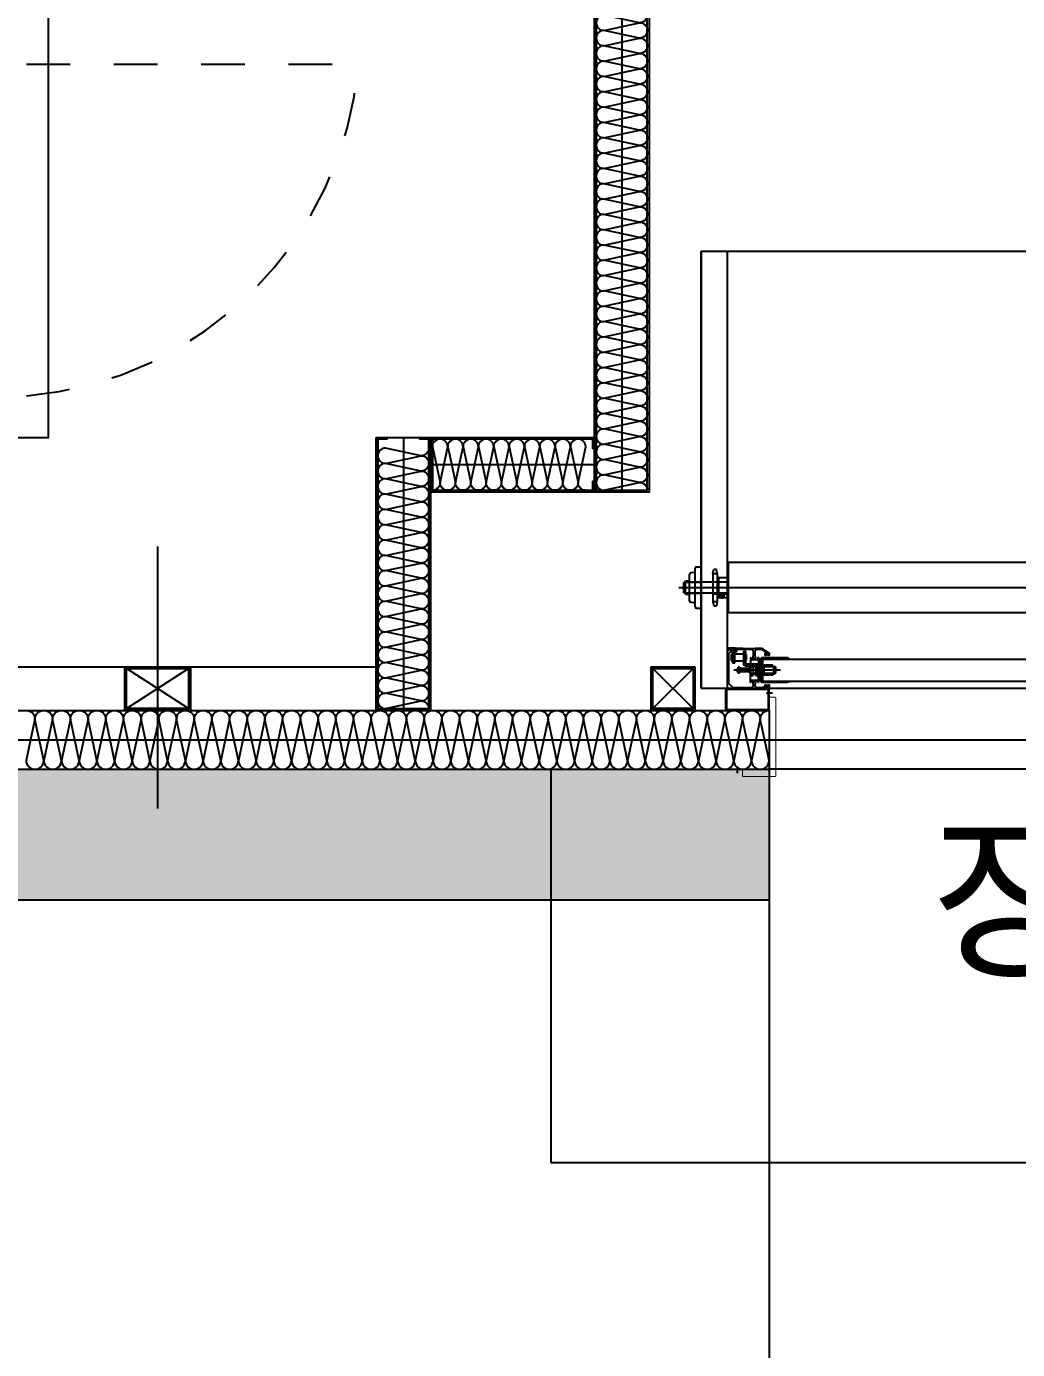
# Model space of a CAD drawing. Header units: millimetres. Extents: x 9 to 147, y 4 to 115.
# Drawn here: x 71.2 to 73.469, y 41.136 to 44.166 of the extents above; entities that cross this region are included whole.
import ezdxf
from ezdxf.enums import TextEntityAlignment as Align

# ---------------------------------------------------------------- set-up
doc = ezdxf.new("R2010")
doc.units = ezdxf.units.MM
doc.header["$LTSCALE"] = 200
for name, pattern in [('XR-PLAN$0$CEN-GAUN', [32.2, 30, -1, 0.2, -1]), ('XR-PLAN$0$HIDDEN', [0.375, 0.25, -0.125]), ('XR-PLAN$0$HIDDENX2', [0.75, 0.5, -0.25])]:
    doc.linetypes.add(name, pattern=pattern)
doc.layers.add('AREA', color=30, linetype='Continuous', plot=False)
doc.layers.add('XR-PLAN$0$TXT-1', color=137, linetype='Continuous', plot=False)
for name, color, linetype in [('XR-PLAN$0$253', 252, 'Continuous'), ('XR-PLAN$0$AA-WAXM-FRAM', 252, 'Continuous'), ('XR-PLAN$0$CEN', 252, 'XR-PLAN$0$CEN-GAUN'), ('XR-PLAN$0$COL', 252, 'Continuous'), ('XR-PLAN$0$ELE-6', 252, 'Continuous'), ('XR-PLAN$0$ELE-7', 252, 'Continuous'), ('XR-PLAN$0$ETC-8', 252, 'Continuous'), ('XR-PLAN$0$HAT', 252, 'Continuous'), ('XR-PLAN$0$HAT-BRICK', 252, 'Continuous'), ('XR-PLAN$0$HAT-INS', 252, 'Continuous'), ('XR-PLAN$0$HID', 252, 'XR-PLAN$0$HIDDENX2'), ('XR-PLAN$0$Panel', 252, 'Continuous'), ('XR-PLAN$0$SHUTTER', 252, 'Continuous'), ('XR-PLAN$0$● 191031_DR 및 VE 반영', 252, 'Continuous'), ('XR-PLAN$0$메탈판넬-2', 252, 'Continuous'), ('XR-PLAN$0$방화', 252, 'Continuous'), ('XR-PLAN$0$수배전반', 252, 'XR-PLAN$0$HIDDEN'), ('XR-PLAN$0$장비', 252, 'XR-PLAN$0$HIDDEN')]:
    doc.layers.add(name, color=color, linetype=linetype)
doc.styles.add('XR-PLAN$0$스타일1', font='MALGUN_0.TTF')

# ---------------------------------------------------------------- blocks, each defined once
blk = doc.blocks.new('XR-PLAN$0$전기트렌치')
at = {"layer": 'XR-PLAN$0$ETC-8'}
blk.add_lwpolyline([(0, 0), (-6925, 0), (-6925, -9410.3), (-7114.7, -9600), (-8550, -9600), (-8550, -10550), (-7114.7, -10550), (-6925, -10739.7), (-6925, -12575), (-5975, -12575), (-5975, -12139.7), (-5785.3, -11950), (0, -11950), (0, -10039.7), (189.7, -9850), (1250, -9850), (1250, -8900), (189.7, -8900), (0, -8710.3)], close=True, dxfattribs=at)
blk = doc.blocks.new('*U82')
at = {"layer": 'XR-PLAN$0$HAT-INS'}
for points in [[(-39048.1, 0, -0.414214), (-39063.1, 15), (-39048.1, 85, 1), (-39078.1, 85), (-39063.1, 15, -0.414214), (-39078.1, 0, 0.414214)], [(-39018.1, 0, -0.414214), (-39033.1, 15), (-39018.1, 85, 1), (-39048.1, 85), (-39033.1, 15, -0.414214), (-39048.1, 0, 0.414214)], [(-38988.1, 0, -0.414214), (-39003.1, 15), (-38988.1, 85, 1), (-39018.1, 85), (-39003.1, 15, -0.414214), (-39018.1, 0, 0.414214)], [(-38958.1, 0, -0.414214), (-38973.1, 15), (-38958.1, 85, 1), (-38988.1, 85), (-38973.1, 15, -0.414214), (-38988.1, 0, 0.414214)], [(-38928.1, 0, -0.414214), (-38943.1, 15), (-38928.1, 85, 1), (-38958.1, 85), (-38943.1, 15, -0.414214), (-38958.1, 0, 0.414214)], [(-38898.1, 0, -0.414214), (-38913.1, 15), (-38898.1, 85, 1), (-38928.1, 85), (-38913.1, 15, -0.414214), (-38928.1, 0, 0.414214)], [(-38868.1, 0, -0.414214), (-38883.1, 15), (-38868.1, 85, 1), (-38898.1, 85), (-38883.1, 15, -0.414214), (-38898.1, 0, 0.414214)], [(-38838.1, 0, -0.414214), (-38853.1, 15), (-38838.1, 85, 1), (-38868.1, 85), (-38853.1, 15, -0.414214), (-38868.1, 0, 0.414214)], [(-38808.1, 0, -0.414214), (-38823.1, 15), (-38808.1, 85, 1), (-38838.1, 85), (-38823.1, 15, -0.414214), (-38838.1, 0, 0.414214)], [(-38778.1, 0, -0.414214), (-38793.1, 15), (-38778.1, 85, 1), (-38808.1, 85), (-38793.1, 15, -0.414214), (-38808.1, 0, 0.414214)], [(-38748.1, 0, -0.414214), (-38763.1, 15), (-38748.1, 85, 1), (-38778.1, 85), (-38763.1, 15, -0.414214), (-38778.1, 0, 0.414214)], [(-38718.1, 0, -0.414214), (-38733.1, 15), (-38718.1, 85, 1), (-38748.1, 85), (-38733.1, 15, -0.414214), (-38748.1, 0, 0.414214)], [(-38688.1, 0, -0.414214), (-38703.1, 15), (-38688.1, 85, 1), (-38718.1, 85), (-38703.1, 15, -0.414214), (-38718.1, 0, 0.414214)], [(-38658.1, 0, -0.414214), (-38673.1, 15), (-38658.1, 85, 1), (-38688.1, 85), (-38673.1, 15, -0.414214), (-38688.1, 0, 0.414214)], [(-38628.1, 0, -0.414214), (-38643.1, 15), (-38628.1, 85, 1), (-38658.1, 85), (-38643.1, 15, -0.414214), (-38658.1, 0, 0.414214)], [(-38598.1, 0, -0.414214), (-38613.1, 15), (-38598.1, 85, 1), (-38628.1, 85), (-38613.1, 15, -0.414214), (-38628.1, 0, 0.414214)], [(-38568.1, 0, -0.414214), (-38583.1, 15), (-38568.1, 85, 1), (-38598.1, 85), (-38583.1, 15, -0.414214), (-38598.1, 0, 0.414214)], [(-38538.1, 0, -0.414214), (-38553.1, 15), (-38538.1, 85, 1), (-38568.1, 85), (-38553.1, 15, -0.414214), (-38568.1, 0, 0.414214)], [(-38508.1, 0, -0.414214), (-38523.1, 15), (-38508.1, 85, 1), (-38538.1, 85), (-38523.1, 15, -0.414214), (-38538.1, 0, 0.414214)], [(-38478.1, 0, -0.414214), (-38493.1, 15), (-38478.1, 85, 1), (-38508.1, 85), (-38493.1, 15, -0.414214), (-38508.1, 0, 0.414214)], [(-38448.1, 0, -0.414214), (-38463.1, 15), (-38448.1, 85, 1), (-38478.1, 85), (-38463.1, 15, -0.414214), (-38478.1, 0, 0.414214)], [(-38418.1, 0, -0.414214), (-38433.1, 15), (-38418.1, 85, 1), (-38448.1, 85), (-38433.1, 15, -0.414214), (-38448.1, 0, 0.414214)], [(-38388.1, 0, -0.414214), (-38403.1, 15), (-38388.1, 85, 1), (-38418.1, 85), (-38403.1, 15, -0.414214), (-38418.1, 0, 0.414214)], [(-38358.1, 0, -0.414214), (-38373.1, 15), (-38358.1, 85, 1), (-38388.1, 85), (-38373.1, 15, -0.414214), (-38388.1, 0, 0.414214)], [(-38328.1, 0, -0.414214), (-38343.1, 15), (-38328.1, 85, 1), (-38358.1, 85), (-38343.1, 15, -0.414214), (-38358.1, 0, 0.414214)], [(-38298.1, 0, -0.414214), (-38313.1, 15), (-38298.1, 85, 1), (-38328.1, 85), (-38313.1, 15, -0.414214), (-38328.1, 0, 0.414214)], [(-38268.1, 0, -0.414214), (-38283.1, 15), (-38268.1, 85, 1), (-38298.1, 85), (-38283.1, 15, -0.414214), (-38298.1, 0, 0.414214)], [(-38238.1, 0, -0.414214), (-38253.1, 15), (-38238.1, 85, 1), (-38268.1, 85), (-38253.1, 15, -0.414214), (-38268.1, 0, 0.414214)], [(-38208.1, 0, -0.414214), (-38223.1, 15), (-38208.1, 85, 1), (-38238.1, 85), (-38223.1, 15, -0.414214), (-38238.1, 0, 0.414214)], [(-38178.1, 0, -0.414214), (-38193.1, 15), (-38178.1, 85, 1), (-38208.1, 85), (-38193.1, 15, -0.414214), (-38208.1, 0, 0.414214)], [(-38148.1, 0, -0.414214), (-38163.1, 15), (-38148.1, 85, 1), (-38178.1, 85), (-38163.1, 15, -0.414214), (-38178.1, 0, 0.414214)], [(-38118.1, 0, -0.414214), (-38133.1, 15), (-38118.1, 85, 1), (-38148.1, 85), (-38133.1, 15, -0.414214), (-38148.1, 0, 0.414214)], [(-38088.1, 0, -0.414214), (-38103.1, 15), (-38088.1, 85, 1), (-38118.1, 85), (-38103.1, 15, -0.414214), (-38118.1, 0, 0.414214)], [(-38058.1, 0, -0.414214), (-38073.1, 15), (-38058.1, 85, 1), (-38088.1, 85), (-38073.1, 15, -0.414214), (-38088.1, 0, 0.414214)], [(-38028.1, 0, -0.414214), (-38043.1, 15), (-38028.1, 85, 1), (-38058.1, 85), (-38043.1, 15, -0.414214), (-38058.1, 0, 0.414214)], [(-37998.1, 0, -0.414214), (-38013.1, 15), (-37998.1, 85, 1), (-38028.1, 85), (-38013.1, 15, -0.414214), (-38028.1, 0, 0.414214)], [(-37968.1, 0, -0.414214), (-37983.1, 15), (-37968.1, 85, 1), (-37998.1, 85), (-37983.1, 15, -0.414214), (-37998.1, 0, 0.414214)], [(-37938.1, 0, -0.414214), (-37953.1, 15), (-37938.1, 85, 1), (-37968.1, 85), (-37953.1, 15, -0.414214), (-37968.1, 0, 0.414214)], [(-37908.1, 0, -0.414214), (-37923.1, 15), (-37908.1, 85, 1), (-37938.1, 85), (-37923.1, 15, -0.414214), (-37938.1, 0, 0.414214)], [(-37878.1, 0, -0.414214), (-37893.1, 15), (-37878.1, 85, 1), (-37908.1, 85), (-37893.1, 15, -0.414214), (-37908.1, 0, 0.414214)], [(-37848.1, 0, -0.414214), (-37863.1, 15), (-37848.1, 85, 1), (-37878.1, 85), (-37863.1, 15, -0.414214), (-37878.1, 0, 0.414214)], [(-37818.1, 0, -0.414214), (-37833.1, 15), (-37818.1, 85, 1), (-37848.1, 85), (-37833.1, 15, -0.414214), (-37848.1, 0, 0.414214)]]:
    blk.add_lwpolyline(points, format="xyb", dxfattribs=at)
blk = doc.blocks.new('*U118')
at = {"layer": 'XR-PLAN$0$HAT-INS'}
for points in [[(-8821.975315, 0, -0.4142135624), (-8836.975315, 15), (-8821.975315, 85, 1), (-8851.975315, 85), (-8836.975315, 15, -0.4142135624), (-8851.975315, 0, 0.4142135624)], [(-8791.975315, 0, -0.4142135624), (-8806.975315, 15), (-8791.975315, 85, 1), (-8821.975315, 85), (-8806.975315, 15, -0.4142135624), (-8821.975315, 0, 0.4142135624)], [(-8761.975315, 0, -0.4142135624), (-8776.975315, 15), (-8761.975315, 85, 1), (-8791.975315, 85), (-8776.975315, 15, -0.4142135624), (-8791.975315, 0, 0.4142135624)], [(-8731.975315, 0, -0.4142135624), (-8746.975315, 15), (-8731.975315, 85, 1), (-8761.975315, 85), (-8746.975315, 15, -0.4142135624), (-8761.975315, 0, 0.4142135624)], [(-8701.975315, 0, -0.4142135624), (-8716.975315, 15), (-8701.975315, 85, 1), (-8731.975315, 85), (-8716.975315, 15, -0.4142135624), (-8731.975315, 0, 0.4142135624)], [(-8671.975315, 0, -0.4142135624), (-8686.975315, 15), (-8671.975315, 85, 1), (-8701.975315, 85), (-8686.975315, 15, -0.4142135624), (-8701.975315, 0, 0.4142135624)], [(-8641.975315, 0, -0.4142135624), (-8656.975315, 15), (-8641.975315, 85, 1), (-8671.975315, 85), (-8656.975315, 15, -0.4142135624), (-8671.975315, 0, 0.4142135624)], [(-8611.975315, 0, -0.4142135624), (-8626.975315, 15), (-8611.975315, 85, 1), (-8641.975315, 85), (-8626.975315, 15, -0.4142135624), (-8641.975315, 0, 0.4142135624)], [(-8581.975315, 0, -0.4142135624), (-8596.975315, 15), (-8581.975315, 85, 1), (-8611.975315, 85), (-8596.975315, 15, -0.4142135624), (-8611.975315, 0, 0.4142135624)], [(-8551.975315, 0, -0.4142135624), (-8566.975315, 15), (-8551.975315, 85, 1), (-8581.975315, 85), (-8566.975315, 15, -0.4142135624), (-8581.975315, 0, 0.4142135624)], [(-8521.975315, 0, -0.4142135624), (-8536.975315, 15), (-8521.975315, 85, 1), (-8551.975315, 85), (-8536.975315, 15, -0.4142135624), (-8551.975315, 0, 0.4142135624)], [(-8491.975315, 0, -0.4142135624), (-8506.975315, 15), (-8491.975315, 85, 1), (-8521.975315, 85), (-8506.975315, 15, -0.4142135624), (-8521.975315, 0, 0.4142135624)], [(-8461.975315, 0, -0.4142135624), (-8476.975315, 15), (-8461.975315, 85, 1), (-8491.975315, 85), (-8476.975315, 15, -0.4142135624), (-8491.975315, 0, 0.4142135624)], [(-8431.975315, 0, -0.4142135624), (-8446.975315, 15), (-8431.975315, 85, 1), (-8461.975315, 85), (-8446.975315, 15, -0.4142135624), (-8461.975315, 0, 0.4142135624)], [(-8401.975315, 0, -0.4142135624), (-8416.975315, 15), (-8401.975315, 85, 1), (-8431.975315, 85), (-8416.975315, 15, -0.4142135624), (-8431.975315, 0, 0.4142135624)], [(-8371.975315, 0, -0.4142135624), (-8386.975315, 15), (-8371.975315, 85, 1), (-8401.975315, 85), (-8386.975315, 15, -0.4142135624), (-8401.975315, 0, 0.4142135624)], [(-8341.975315, 0, -0.4142135624), (-8356.975315, 15), (-8341.975315, 85, 1), (-8371.975315, 85), (-8356.975315, 15, -0.4142135624), (-8371.975315, 0, 0.4142135624)], [(-8311.975315, 0, -0.4142135624), (-8326.975315, 15), (-8311.975315, 85, 1), (-8341.975315, 85), (-8326.975315, 15, -0.4142135624), (-8341.975315, 0, 0.4142135624)], [(-8281.975315, 0, -0.4142135624), (-8296.975315, 15), (-8281.975315, 85, 1), (-8311.975315, 85), (-8296.975315, 15, -0.4142135624), (-8311.975315, 0, 0.4142135624)], [(-8251.975315, 0, -0.4142135624), (-8266.975315, 15), (-8251.975315, 85, 1), (-8281.975315, 85), (-8266.975315, 15, -0.4142135624), (-8281.975315, 0, 0.4142135624)], [(-8221.975315, 0, -0.4142135624), (-8236.975315, 15), (-8221.975315, 85, 1), (-8251.975315, 85), (-8236.975315, 15, -0.4142135624), (-8251.975315, 0, 0.4142135624)], [(-8191.975315, 0, -0.4142135624), (-8206.975315, 15), (-8191.975315, 85, 1), (-8221.975315, 85), (-8206.975315, 15, -0.4142135624), (-8221.975315, 0, 0.4142135624)], [(-8161.975315, 0, -0.4142135624), (-8176.975315, 15), (-8161.975315, 85, 1), (-8191.975315, 85), (-8176.975315, 15, -0.4142135624), (-8191.975315, 0, 0.4142135624)], [(-8131.975315, 0, -0.4142135624), (-8146.975315, 15), (-8131.975315, 85, 1), (-8161.975315, 85), (-8146.975315, 15, -0.4142135624), (-8161.975315, 0, 0.4142135624)], [(-8101.975315, 0, -0.4142135624), (-8116.975315, 15), (-8101.975315, 85, 1), (-8131.975315, 85), (-8116.975315, 15, -0.4142135624), (-8131.975315, 0, 0.4142135624)], [(-8071.975315, 0, -0.4142135624), (-8086.975315, 15), (-8071.975315, 85, 1), (-8101.975315, 85), (-8086.975315, 15, -0.4142135624), (-8101.975315, 0, 0.4142135624)], [(-8041.975315, 0, -0.4142135624), (-8056.975315, 15), (-8041.975315, 85, 1), (-8071.975315, 85), (-8056.975315, 15, -0.4142135624), (-8071.975315, 0, 0.4142135624)], [(-8011.975315, 0, -0.4142135624), (-8026.975315, 15), (-8011.975315, 85, 1), (-8041.975315, 85), (-8026.975315, 15, -0.4142135624), (-8041.975315, 0, 0.4142135624)], [(-7981.975315, 0, -0.4142135624), (-7996.975315, 15), (-7981.975315, 85, 1), (-8011.975315, 85), (-7996.975315, 15, -0.4142135624), (-8011.975315, 0, 0.4142135624)], [(-7951.975315, 0, -0.4142135624), (-7966.975315, 15), (-7951.975315, 85, 1), (-7981.975315, 85), (-7966.975315, 15, -0.4142135624), (-7981.975315, 0, 0.4142135624)], [(-7921.975315, 0, -0.4142135624), (-7936.975315, 15), (-7921.975315, 85, 1), (-7951.975315, 85), (-7936.975315, 15, -0.4142135624), (-7951.975315, 0, 0.4142135624)]]:
    blk.add_lwpolyline(points, format="xyb", dxfattribs=at)
blk = doc.blocks.new('*U121')
at = {"layer": 'XR-PLAN$0$HAT-INS'}
for points in [[(-8821.975315, 0, -0.4142135624), (-8836.975315, 15), (-8821.975315, 85, 1), (-8851.975315, 85), (-8836.975315, 15, -0.4142135624), (-8851.975315, 0, 0.4142135624)], [(-8791.975315, 0, -0.4142135624), (-8806.975315, 15), (-8791.975315, 85, 1), (-8821.975315, 85), (-8806.975315, 15, -0.4142135624), (-8821.975315, 0, 0.4142135624)], [(-8761.975315, 0, -0.4142135624), (-8776.975315, 15), (-8761.975315, 85, 1), (-8791.975315, 85), (-8776.975315, 15, -0.4142135624), (-8791.975315, 0, 0.4142135624)], [(-8731.975315, 0, -0.4142135624), (-8746.975315, 15), (-8731.975315, 85, 1), (-8761.975315, 85), (-8746.975315, 15, -0.4142135624), (-8761.975315, 0, 0.4142135624)], [(-8701.975315, 0, -0.4142135624), (-8716.975315, 15), (-8701.975315, 85, 1), (-8731.975315, 85), (-8716.975315, 15, -0.4142135624), (-8731.975315, 0, 0.4142135624)], [(-8671.975315, 0, -0.4142135624), (-8686.975315, 15), (-8671.975315, 85, 1), (-8701.975315, 85), (-8686.975315, 15, -0.4142135624), (-8701.975315, 0, 0.4142135624)], [(-8641.975315, 0, -0.4142135624), (-8656.975315, 15), (-8641.975315, 85, 1), (-8671.975315, 85), (-8656.975315, 15, -0.4142135624), (-8671.975315, 0, 0.4142135624)], [(-8611.975315, 0, -0.4142135624), (-8626.975315, 15), (-8611.975315, 85, 1), (-8641.975315, 85), (-8626.975315, 15, -0.4142135624), (-8641.975315, 0, 0.4142135624)], [(-8581.975315, 0, -0.4142135624), (-8596.975315, 15), (-8581.975315, 85, 1), (-8611.975315, 85), (-8596.975315, 15, -0.4142135624), (-8611.975315, 0, 0.4142135624)], [(-8551.975315, 0, -0.4142135624), (-8566.975315, 15), (-8551.975315, 85, 1), (-8581.975315, 85), (-8566.975315, 15, -0.4142135624), (-8581.975315, 0, 0.4142135624)], [(-8521.975315, 0, -0.4142135624), (-8536.975315, 15), (-8521.975315, 85, 1), (-8551.975315, 85), (-8536.975315, 15, -0.4142135624), (-8551.975315, 0, 0.4142135624)], [(-8491.975315, 0, -0.4142135624), (-8506.975315, 15), (-8491.975315, 85, 1), (-8521.975315, 85), (-8506.975315, 15, -0.4142135624), (-8521.975315, 0, 0.4142135624)], [(-8461.975315, 0, -0.4142135624), (-8476.975315, 15), (-8461.975315, 85, 1), (-8491.975315, 85), (-8476.975315, 15, -0.4142135624), (-8491.975315, 0, 0.4142135624)], [(-8431.975315, 0, -0.4142135624), (-8446.975315, 15), (-8431.975315, 85, 1), (-8461.975315, 85), (-8446.975315, 15, -0.4142135624), (-8461.975315, 0, 0.4142135624)], [(-8401.975315, 0, -0.4142135624), (-8416.975315, 15), (-8401.975315, 85, 1), (-8431.975315, 85), (-8416.975315, 15, -0.4142135624), (-8431.975315, 0, 0.4142135624)], [(-8371.975315, 0, -0.4142135624), (-8386.975315, 15), (-8371.975315, 85, 1), (-8401.975315, 85), (-8386.975315, 15, -0.4142135624), (-8401.975315, 0, 0.4142135624)], [(-8341.975315, 0, -0.4142135624), (-8356.975315, 15), (-8341.975315, 85, 1), (-8371.975315, 85), (-8356.975315, 15, -0.4142135624), (-8371.975315, 0, 0.4142135624)]]:
    blk.add_lwpolyline(points, format="xyb", dxfattribs=at)
blk = doc.blocks.new('*U122')
at = {"layer": 'XR-PLAN$0$HAT-INS'}
for points in [[(-8821.975315, 0, -0.4142135624), (-8836.975315, 15), (-8821.975315, 85, 1), (-8851.975315, 85), (-8836.975315, 15, -0.4142135624), (-8851.975315, 0, 0.4142135624)], [(-8791.975315, 0, -0.4142135624), (-8806.975315, 15), (-8791.975315, 85, 1), (-8821.975315, 85), (-8806.975315, 15, -0.4142135624), (-8821.975315, 0, 0.4142135624)], [(-8761.975315, 0, -0.4142135624), (-8776.975315, 15), (-8761.975315, 85, 1), (-8791.975315, 85), (-8776.975315, 15, -0.4142135624), (-8791.975315, 0, 0.4142135624)], [(-8731.975315, 0, -0.4142135624), (-8746.975315, 15), (-8731.975315, 85, 1), (-8761.975315, 85), (-8746.975315, 15, -0.4142135624), (-8761.975315, 0, 0.4142135624)], [(-8701.975315, 0, -0.4142135624), (-8716.975315, 15), (-8701.975315, 85, 1), (-8731.975315, 85), (-8716.975315, 15, -0.4142135624), (-8731.975315, 0, 0.4142135624)], [(-8671.975315, 0, -0.4142135624), (-8686.975315, 15), (-8671.975315, 85, 1), (-8701.975315, 85), (-8686.975315, 15, -0.4142135624), (-8701.975315, 0, 0.4142135624)], [(-8641.975315, 0, -0.4142135624), (-8656.975315, 15), (-8641.975315, 85, 1), (-8671.975315, 85), (-8656.975315, 15, -0.4142135624), (-8671.975315, 0, 0.4142135624)], [(-8611.975315, 0, -0.4142135624), (-8626.975315, 15), (-8611.975315, 85, 1), (-8641.975315, 85), (-8626.975315, 15, -0.4142135624), (-8641.975315, 0, 0.4142135624)], [(-8581.975315, 0, -0.4142135624), (-8596.975315, 15), (-8581.975315, 85, 1), (-8611.975315, 85), (-8596.975315, 15, -0.4142135624), (-8611.975315, 0, 0.4142135624)], [(-8551.975315, 0, -0.4142135624), (-8566.975315, 15), (-8551.975315, 85, 1), (-8581.975315, 85), (-8566.975315, 15, -0.4142135624), (-8581.975315, 0, 0.4142135624)]]:
    blk.add_lwpolyline(points, format="xyb", dxfattribs=at)
blk = doc.blocks.new('XR-PLAN$0$SQ-PIPE-100X100X4.5TS')
at = {"layer": 'XR-PLAN$0$AA-WAXM-FRAM'}
for p, q in [((-71, 4), (71, 96)), ((71, 4), (-71, 96))]:
    blk.add_line(p, q, dxfattribs=at)
for points in [[(75, 0), (75, 100), (-75, 100), (-75, 0)], [(71, 4), (71, 96), (-71, 96), (-71, 4)]]:
    blk.add_lwpolyline(points, close=True, dxfattribs=at)
at = {"layer": 'XR-PLAN$0$방화'}
blk.add_lwpolyline([(0, 375), (0, -225)], dxfattribs=at)
blk = doc.blocks.new('XR-PLAN$0$SQ-PIPE-100X100X4.5TP')
at = {"layer": 'XR-PLAN$0$AA-WAXM-FRAM'}
for p, q in [((-96, 96), (-4, 4)), ((-4, 96), (-96, 4))]:
    blk.add_line(p, q, dxfattribs=at)
for points in [[(0, 100), (0, 0), (-100, 0), (-100, 100)], [(-4, 96), (-4, 4), (-96, 4), (-96, 96)]]:
    blk.add_lwpolyline(points, close=True, dxfattribs=at)
blk = doc.blocks.new('XR-PLAN$0$X-PIPE-1PL')
blk.add_blockref('XR-PLAN$0$SQ-PIPE-100X100X4.5TP', (31230, -43300))
at = {"layer": 'XR-PLAN$0$메탈판넬-2', "xscale": -1}
blk.add_blockref('XR-PLAN$0$SQ-PIPE-100X100X4.5TS', (30000, -43300), dxfattribs=at)
blk = doc.blocks.new('XR-PLAN$0$EL-FR')
at = {"layer": 'XR-PLAN$0$수배전반', "ltscale": 2}
blk.add_line((-1300.3, -12120), (-540.3, -12120), dxfattribs=at)
blk.add_arc((-1371.3, -12049), 834, 274.8824, 355.1176, dxfattribs=at)
blk = doc.blocks.new('XR-PLAN$0$지상1층 장비')
blk.add_blockref('XR-PLAN$0$EL-FR', (72500, 56200))
blk = doc.blocks.new('XR-PLAN$0$A$C6EAA444C')
for p, q in [((0, 23.7), (0, 0.3)), ((0, 23.7), (0, 23.1)), ((0, 20.4), (0, 19.8)), ((0, 3.6), (0, 4.2)), ((0, 0.3), (0, 0.9)), ((1.8, 22.9), (0.2, 22.9)), ((1.8, 20.6), (0.2, 20.6)), ((1.8, 3.4), (0.2, 3.4)), ((1.8, 1.1), (0.2, 1.1)), ((4.7, 24), (0.3, 24)), ((0.3, 19.5), (4.7, 19.5)), ((0.3, 4.5), (4.7, 4.5)), ((4.7, 0), (0.3, 0)), ((4.8, 22.9), (3.2, 22.9)), ((4.8, 20.6), (3.2, 20.6)), ((4.8, 3.4), (3.2, 3.4)), ((4.8, 1.1), (3.2, 1.1)), ((5, 0.3), (5, 23.7)), ((5, 23.1), (5, 23.7)), ((5, 19.8), (5, 20.4)), ((5, 4.2), (5, 3.6)), ((5, 0.9), (5, 0.3))]:
    blk.add_line(p, q)
for centre in [(2.5, 21.8), (2.5, 2.2)]:
    blk.add_circle(centre, 1.37)
for centre, radius, start, end in [((0.3, 23.7), 0.3, 90, 180), ((0.2, 23.1), 0.2, 180, 270), ((0.2, 20.4), 0.2, 90, 180), ((0.3, 19.8), 0.3, 180, 270), ((0.3, 4.2), 0.3, 90, 180), ((0.2, 3.6), 0.2, 180, 270), ((0.2, 0.9), 0.2, 90, 180), ((0.3, 0.3), 0.3, 180, 270), ((4.7, 23.7), 0.3, 0, 90), ((4.7, 19.8), 0.3, 270, 0), ((4.7, 4.2), 0.3, 0, 90), ((4.7, 0.3), 0.3, 270, 0), ((4.8, 23.1), 0.2, 270, 0), ((4.8, 20.4), 0.2, 0, 90), ((4.8, 3.6), 0.2, 270, 0), ((4.8, 0.9), 0.2, 0, 90)]:
    blk.add_arc(centre, radius, start, end)
blk = doc.blocks.new('XR-PLAN$0$디펜스도어')
for p, q in [((-1560.7, -928.3, -41.7), (-1560.7, 71.7, -41.7)), ((-1500.7, 71.7, -41.7), (-1560.7, 71.7, -41.7)), ((-1500.7, -928.3, -41.7), (-1500.7, 71.7, -41.7)), ((-1577.3, -663, -41.7), (-1585.1, -664.1, -41.7)), ((-1574.7, -742.1, -41.7), (-1574.7, -653.1, -41.7)), ((-1574.7, -660, -41.7), (-1574.7, -653.1, -41.7)), ((-1571.7, -650.1, -41.7), (-1560.7, -650.1, -41.7)), ((-1560.7, -745.1, -41.7), (-1560.7, -650.1, -41.7)), ((-1533.8, -665.6, -41.7), (-1531.8, -655.6, -41.7)), ((-1533.8, -665.6, -41.7), (-1531.8, -655.6, -41.7)), ((-1533.8, -665.6, -41.7), (-1533.8, -729.7, -41.7)), ((-1533.8, -665.6, -41.7), (-1523.8, -665.6, -41.7)), ((-1531.8, -655.6, -41.7), (-1525.8, -655.6, -41.7)), ((-1523.8, -665.6, -41.7), (-1525.8, -655.6, -41.7)), ((-1523.8, -665.6, -41.7), (-1523.8, -729.7, -41.7)), ((-1497.8, -754.8, -41.7), (-1497.8, -640.5, -41.7)), ((2687.9, -640.5, -41.7), (-1497.8, -640.5, -41.7)), ((-1600.5, -686.1, -41.7), (-1599.5, -685.1, -41.7)), ((-1600.5, -709.1, -41.7), (-1600.5, -686.1, -41.7)), ((-1497.8, -685.1, -41.7), (-1599.5, -685.1, -41.7)), ((-1599.5, -710.1, -41.7), (-1599.5, -685.1, -41.7)), ((-1596.4, -713.1, -41.7), (-1596.4, -682.1, -41.7)), ((-1596.4, -682.1, -41.7), (-1587.7, -682.1, -41.7)), ((-1596.4, -685.1, -41.7), (-1560.7, -685.1, -41.7)), ((-1587.7, -728.2, -41.7), (-1587.7, -667.1, -41.7)), ((-1498.8, -685.1, -41.7), (-1533.8, -685.1, -41.7)), ((-1520.8, -674.6, -41.7), (-1523.8, -671.6, -41.7)), ((-1520.8, -674.6, -41.7), (-1520.8, -720.6, -41.7)), ((-1520.8, -674.6, -41.7), (-1500.8, -674.6, -41.7)), ((-1500.8, -674.6, -41.7), (-1498.8, -676.6, -41.7)), ((-1500.8, -720.6, -41.7), (-1500.8, -674.6, -41.7)), ((-1498.8, -718.6, -41.7), (-1498.8, -676.6, -41.7)), ((-1612.1, -697.6, -41.7), (2905, -697.6, -41.7)), ((-1599.5, -710.1, -41.7), (-1600.5, -709.1, -41.7)), ((-1497.8, -710.1, -41.7), (-1599.5, -710.1, -41.7)), ((-1596.4, -710.1, -41.7), (-1560.7, -710.1, -41.7)), ((-1596.4, -713.1, -41.7), (-1587.7, -713.1, -41.7)), ((-1498.8, -710.1, -41.7), (-1533.8, -710.1, -41.7)), ((-1498.8, -713.1, -41.7), (-1533.8, -713.1, -41.7)), ((-1520.8, -720.6, -41.7), (-1523.8, -723.6, -41.7)), ((-1520.8, -720.6, -41.7), (-1500.8, -720.6, -41.7)), ((-1516.4, -720.6, -41.7), (-1516.4, -713.1, -41.7)), ((-1515.7, -720.6, -41.7), (-1515.7, -713.1, -41.7)), ((-1512.4, -723.6, -41.7), (-1512.4, -708.9, -41.7)), ((-1509.1, -720.6, -41.7), (-1509.1, -713.1, -41.7)), ((-1508.4, -720.6, -41.7), (-1508.4, -713.1, -41.7)), ((-1500.8, -720.6, -41.7), (-1498.8, -718.6, -41.7)), ((-1577.3, -732.3, -41.7), (-1585.1, -731.2, -41.7)), ((-1571.7, -745.1, -41.7), (-1560.7, -745.1, -41.7)), ((-1533.8, -729.7, -41.7), (-1523.8, -729.7, -41.7)), ((-1533.8, -729.7, -41.7), (-1531.8, -739.6, -41.7)), ((-1533.8, -729.7, -41.7), (-1531.8, -739.6, -41.7)), ((-1531.8, -739.6, -41.7), (-1525.8, -739.6, -41.7)), ((-1523.8, -729.7, -41.7), (-1525.8, -739.6, -41.7)), ((-1497.8, -754.8, -41.7), (2687.9, -754.8, -41.7)), ((-1464, -843.6, -5), (-1459.5, -843.6, -5)), ((-1464, -843.6, -5), (-1464, -870.6, -5)), ((-1459.5, -843.6, -5), (-1459.5, -850.6, -5)), ((-1491.2, -850.6, -5), (-1490.7, -850.1, -5)), ((-1491.2, -864.6, -5), (-1491.2, -850.6, -5)), ((-1490.7, -865.1, -5), (-1491.2, -864.6, -5)), ((-1489.7, -850.1, -5), (-1490.7, -850.1, -5)), ((-1490.7, -865.1, -5), (-1490.7, -850.1, -5)), ((-1489.7, -865.1, -5), (-1490.7, -865.1, -5)), ((-1489.7, -865.1, -5), (-1489.7, -850.1, -5)), ((-1488.7, -869.3, -5), (-1488.7, -850.1, -5)), ((-1483.7, -850.1, -5), (-1488.7, -850.1, -5)), ((-1483.7, -865.1, -5), (-1488.7, -865.1, -5)), ((-1483.7, -849.6, -5), (-1464, -849.6, -5)), ((-1483.7, -865.6, -5), (-1483.7, -849.6, -5)), ((-1483.7, -865.6, -5), (-1464, -865.6, -5)), ((-1464, -850.6, -5), (-1458.5, -850.6, -5)), ((-1464, -864.6, -5), (-1458.5, -864.6, -5)), ((-1459.5, -864.6, -5), (-1459.5, -870.6, -5)), ((-1458.5, -850.6, -5), (-1458, -851.1, -5)), ((-1458.5, -864.6, -5), (-1458.5, -850.6, -5)), ((-1458.5, -864.6, -5), (-1458, -864.1, -5)), ((-1458, -851.1, -5), (-1458, -864.1, -5)), ((-1426.5, -873.1, -5), (-1457, -873.1, -5)), ((-1426.5, -877.6, -5), (-1457, -877.6, -5)), ((-1448, -857.8, -5), (-1447, -857.8, -5)), ((-1448, -857.8, -5), (-1447, -857.8, -5)), ((-1448, -857.8, -5), (-1448, -879.1, -5)), ((-1448, -874.6, -5), (-1442, -874.6, -5)), ((-1447, -857.8, -5), (-1446, -859.8, -5)), ((-1447, -874.6, -5), (-1447, -879.1, -5)), ((-1446, -859.8, -5), (-1446, -862.8, -5)), ((-1431.5, -862.8, -5), (-1446, -862.8, -5)), ((-1442, -877, -5), (-1442, -874.6, -5)), ((-1437, -877, -5), (-1442, -877, -5)), ((-1429.5, -874.6, -5), (-1435.5, -874.6, -5)), ((-1435.5, -877, -5), (-1435.5, -874.6, -5)), ((-1430.5, -857.8, -5), (-1431.5, -859.8, -5)), ((-1431.5, -859.8, -5), (-1431.5, -862.8, -5)), ((-1429.5, -857.8, -5), (-1430.5, -857.8, -5)), ((-1430.5, -874.6, -5), (-1430.5, -879.1, -5)), ((-1429.5, -857.8, -5), (-1429.5, -879.1, -5)), ((-1428.5, -879.1, -5), (-1428.5, -877.1, -5)), ((-1422, -876.1, -5), (-1427.5, -876.1, -5)), ((-1422, -861.6, -5), (-1426.5, -861.6, -5)), ((-1422, -861.6, -5), (-1426.5, -861.6, -5)), ((-1426.5, -911.6, -5), (-1426.5, -861.6, -5)), ((-1422, -911.6, -5), (-1422, -861.6, -5)), ((-1422, -911.6, -5), (-1422, -861.6, -5)), ((-1398, -875.1, -5), (-1422, -875.1, -5)), ((-1397, -879.1, -5), (-1397, -876.1, -5)), ((-1378.8, -886.6, -5), (-1485.6, -886.6, -5)), ((-1478, -889.6, -5), (-1478, -883.6, -5)), ((-1449.5, -882.6, -5), (-1477, -882.6, -5)), ((-1449.5, -890.6, -5), (-1477, -890.6, -5)), ((-1473, -879.6, -5), (-1476, -879.6, -5)), ((-1476, -882.6, -5), (-1476, -879.6, -5)), ((-1476, -893.6, -5), (-1476, -890.6, -5)), ((-1473, -893.6, -5), (-1476, -893.6, -5)), ((-1473, -882.6, -5), (-1473, -879.6, -5)), ((-1473, -893.6, -5), (-1473, -890.6, -5)), ((-1449, -893.6, -5), (-1449, -879.6, -5)), ((-1448, -879.1, -5), (-1448.5, -879.1, -5)), ((-1448, -894.1, -5), (-1448.5, -894.1, -5)), ((-1448, -915.3, -5), (-1448, -894.1, -5)), ((-1448, -898.6, -5), (-1442, -898.6, -5)), ((-1432, -879.1, -5), (-1447, -879.1, -5)), ((-1432, -879.1, -5), (-1447, -879.1, -5)), ((-1447, -898.6, -5), (-1447, -894.1, -5)), ((-1432, -894.1, -5), (-1447, -894.1, -5)), ((-1442, -896.2, -5), (-1442, -898.6, -5)), ((-1437, -896.2, -5), (-1442, -896.2, -5)), ((-1435.5, -896.2, -5), (-1435.5, -898.6, -5)), ((-1429.5, -898.6, -5), (-1435.5, -898.6, -5)), ((-1394, -879.1, -5), (-1431, -879.1, -5)), ((-1394, -894.1, -5), (-1431, -894.1, -5)), ((-1430.5, -898.6, -5), (-1430.5, -894.1, -5)), ((-1429.5, -915.3, -5), (-1429.5, -894.1, -5)), ((-1397, -879, -5), (-1428.5, -879, -5)), ((-1428.5, -896.1, -5), (-1428.5, -894.1, -5)), ((-1397, -894.2, -5), (-1428.5, -894.2, -5)), ((-1422, -897.1, -5), (-1427.5, -897.1, -5)), ((-1398, -898.1, -5), (-1422, -898.1, -5)), ((-1397, -897.1, -5), (-1397, -894.1, -5)), ((-1394, -894.1, -5), (-1394, -879.1, -5)), ((-1393, -894.1, -5), (-1393, -879.1, -5)), ((-1391, -879.1, -5), (-1393, -879.1, -5)), ((-1391, -894.1, -5), (-1393, -894.1, -5)), ((-1391, -879.1, -5), (-1391, -894.1, -5)), ((-1390, -880.1, -5), (-1391, -879.1, -5)), ((-1391, -894.1, -5), (-1390, -893.1, -5)), ((-1390, -893.1, -5), (-1390, -880.1, -5)), ((-1448, -915.3, -5), (-1447, -915.3, -5)), ((-1448, -915.3, -5), (-1447, -915.3, -5)), ((-1447, -915.3, -5), (-1446, -913.3, -5)), ((-1446, -913.3, -5), (-1446, -910.3, -5)), ((-1431.5, -910.3, -5), (-1446, -910.3, -5)), ((-1431.5, -913.3, -5), (-1431.5, -910.3, -5)), ((-1430.5, -915.3, -5), (-1431.5, -913.3, -5)), ((-1429.5, -915.3, -5), (-1430.5, -915.3, -5)), ((-1426.5, -911.6, -5), (-1422, -911.6, -5)), ((-1426.5, -911.6, -5), (-1422, -911.6, -5)), ((-1397.6, -939.4, -41.7), (-1411.3, -939.4, -41.7)), ((-1477.8, -1122.4, -41.7), (-1477.8, -1107.1, -41.7))]:
    blk.add_line(p, q)
at = {"ltscale": 0.5}
blk.add_line((-1549.7, -697.6, -41.7), (-1493, -697.6, -41.7), dxfattribs=at)
at = {"elevation": -41.7}
for points in [[(-1404.9, -852.3, -0.414214), (-1405.4, -852.8), (-1407.4, -852.8, -0.414214), (-1407.6, -852.6), (-1407.6, -851.9, -0.414214), (-1407.4, -851.7), (-1406.3, -851.7, 0.415492), (-1406.1, -851.5), (-1406.1, -850.3, 0.414214), (-1406.3, -850.1), (-1413, -850.1, 0.412936), (-1413.2, -850.3), (-1413.2, -851.5, 0.415492), (-1413, -851.7), (-1411.9, -851.7, -0.414214), (-1411.7, -851.9), (-1411.7, -852.6, -0.414214), (-1411.9, -852.8), (-1413.9, -852.8, -0.414214), (-1414.4, -852.3), (-1414.4, -849.1, -0.414214), (-1413.9, -848.6), (-1409, -848.6, 0.756052), (-1408.7, -847.7), (-1421.8, -839.7, 0.138918), (-1422.1, -839.6), (-1434, -839.6), (-1438, -843.6), (-1438, -853.8), (-1437, -854.8), (-1437, -860.8, -0.414214), (-1438, -861.8), (-1441, -861.8, -0.414214), (-1442, -860.8), (-1442, -854.8), (-1441, -853.8), (-1441, -843.6), (-1445, -839.6), (-1480, -839.6), (-1480, -842.1), (-1483, -842.1), (-1483, -838.6), (-1496.9, -838.6, 0.414214), (-1497.2, -838.9), (-1497.2, -840.8, -0.414214), (-1497.5, -841.1), (-1500.4, -841.1, -0.414214), (-1500.7, -840.8), (-1500.7, -836.1, -0.414214), (-1500.2, -835.6), (-1491.1, -835.6), (-1490.9, -835.8), (-1490.7, -835.6), (-1483, -835.6), (-1481.1, -836.5, 0.116434), (-1480.9, -836.6), (-1466.1, -836.6), (-1465.4, -837.1), (-1436.9, -837.1), (-1436.1, -836.6), (-1423.1, -836.6, -0.138918), (-1422.9, -836.7), (-1405.2, -847.6, -0.260316), (-1404.9, -848)], [(-1500.5, -860.9), (-1500.7, -860.7), (-1500.7, -841.6, -0.414214), (-1500.2, -841.1), (-1497.3, -841.1, 0.414214), (-1497, -840.8), (-1497, -839.4, -0.414214), (-1496.7, -839.1), (-1491.1, -839.1), (-1490.9, -839.3), (-1490.7, -839.1), (-1483.2, -839.1), (-1483.2, -842.1), (-1480, -842.1), (-1480, -844.3, -0.414214), (-1480.3, -844.6), (-1493.1, -844.6, 0.198912), (-1493.3, -844.7), (-1498.1, -849.5, 0.198912), (-1498.2, -849.7), (-1498.2, -916.2, 0.198912), (-1498.1, -916.4), (-1488.3, -926.2, 0.198912), (-1488.1, -926.3), (-1445, -926.3), (-1441, -922.3), (-1441, -919.3), (-1442, -918.3), (-1442, -912.3, -0.414214), (-1441, -911.3), (-1438, -911.3, -0.414214), (-1437, -912.3), (-1437, -918.3), (-1438, -919.3), (-1438, -922.3), (-1434, -926.3), (-1422.5, -926.3), (-1414.6, -924.4, 0.344151), (-1414.4, -924.1), (-1414.4, -920.8, -0.414214), (-1413.9, -920.3), (-1411.9, -920.3, -0.414214), (-1411.7, -920.5), (-1411.7, -921.3, -0.414214), (-1411.9, -921.5), (-1413, -921.5, 0.414214), (-1413.2, -921.7), (-1413.2, -922.8, 0.414214), (-1413, -923), (-1406.3, -923, 0.414214), (-1406.1, -922.8), (-1406.1, -921.7, 0.415492), (-1406.3, -921.5), (-1407.4, -921.5, -0.414214), (-1407.6, -921.3), (-1407.6, -920.5, -0.414214), (-1407.4, -920.3), (-1405.4, -920.3, -0.414214), (-1404.9, -920.8), (-1404.9, -924.1, -0.344151), (-1405.3, -924.6), (-1422.2, -928.8), (-1500.2, -928.8, -0.414214), (-1500.7, -928.3), (-1500.7, -906.1), (-1500.5, -905.9), (-1500.7, -905.7), (-1500.7, -861.1)], [(-1408.9, -928.8), (-1500.9, -928.8, 0.414214), (-1504.9, -932.8), (-1504.9, -974.8, 0.414214), (-1500.9, -978.8), (-1408.9, -978.8, 0.414214), (-1404.9, -974.8), (-1404.9, -932.8, 0.414214)], [(-1408.9, -930.8), (-1500.9, -930.8, 0.414214), (-1502.9, -932.8), (-1502.9, -974.8, 0.414214), (-1500.9, -976.8), (-1408.9, -976.8, 0.414214), (-1406.9, -974.8), (-1406.9, -932.8, 0.414214)]]:
    blk.add_lwpolyline(points, format="xyb", close=True, dxfattribs=at)
for points in [[(-1488.7, -851.1), (-1489.7, -851.1), (-1489.7, -849.1), (-1488.7, -849.1)], [(-1488.7, -864.1), (-1489.7, -864.1), (-1489.7, -866.1), (-1488.7, -866.1)], [(-1448, -880.1), (-1447, -880.1), (-1447, -878.1), (-1448, -878.1)], [(-1429.5, -880.1), (-1430.5, -880.1), (-1430.5, -878.1), (-1429.5, -878.1)], [(-1393, -880.1), (-1394, -880.1), (-1394, -878.1), (-1393, -878.1)], [(-1448, -893.1), (-1447, -893.1), (-1447, -895.1), (-1448, -895.1)], [(-1429.5, -893.1), (-1430.5, -893.1), (-1430.5, -895.1), (-1429.5, -895.1)], [(-1393, -893.1), (-1394, -893.1), (-1394, -895.1), (-1393, -895.1)]]:
    blk.add_lwpolyline(points, close=True, dxfattribs=at)
at = {"elevation": -5}
blk.add_lwpolyline([(-1422, -915.3), (-1422, -886.6), (-1421.9, -886.6), (-1422, -886.5), (-1422, -858.1, -0.414214), (-1421.7, -857.8), (-1364, -857.8, -0.095415), (-1363.9, -857.9), (-1359.2, -859.8, -0.306678), (-1359, -860), (-1359, -861, -0.414214), (-1359.3, -861.3), (-1363.7, -861.3, -0.414214), (-1364, -861), (-1364, -859.8), (-1420, -859.8), (-1420, -881.1), (-1417, -881.1), (-1417, -892.1), (-1420, -892.1), (-1420, -913.3), (-1364, -913.3), (-1364, -912.1, -0.414214), (-1363.7, -911.8), (-1359.3, -911.8, -0.414214), (-1359, -912.1), (-1359, -913.1, -0.306678), (-1359.2, -913.4), (-1363.9, -915.3, -0.095415), (-1364, -915.3), (-1421.7, -915.3, -0.414214), (-1422, -915)], format="xyb", dxfattribs=at)
for points in [[(-1426, -879), (-1426, -879.1)], [(-1426, -894.1), (-1426, -894.2)]]:
    blk.add_lwpolyline(points, dxfattribs=at)
at = {"const_width": 2, "elevation": -41.7}
blk.add_lwpolyline([(-1487.4, -1114.9), (-1468.3, -1114.9, -0.414214), (-1466.3, -1116.9), (-1466.3, -1128.4, 0.414214), (-1464.3, -1130.4), (-1391.7, -1130.4, 0.414214), (-1389.7, -1128.4), (-1389.7, -950.7, 0.414214), (-1391.7, -948.7), (-1401.8, -948.7, -0.414214), (-1403.8, -946.7), (-1403.8, -932.1)], format="xyb", dxfattribs=at)
for centre, radius, start, end in [((-1584.7, -667.1, -41.7), 3, 98.1405, 180), ((-1577.7, -660, -41.7), 3, 278.1405, 0), ((-1571.7, -653.1, -41.7), 3, 90, 180), ((-1584.7, -728.2, -41.7), 3, 180, 261.8595), ((-1577.7, -735.2, -41.7), 3, 0, 81.8595), ((-1571.7, -742.1, -41.7), 3, 180, 270), ((-1457, -870.6, -5), 7, 180, 270), ((-1457, -870.6, -5), 2.5, 180, 270), ((-1427.5, -877.1, -5), 1, 90, 180), ((-1398, -876.1, -5), 1, 0, 90), ((-1477, -883.6, -5), 1, 90, 180), ((-1477, -889.6, -5), 1, 180, 270), ((-1449.5, -882.1, -5), 0.5, 270, 0), ((-1449.5, -891.1, -5), 0.5, 0, 90), ((-1448.5, -879.6, -5), 0.5, 90, 180), ((-1448.5, -893.6, -5), 0.5, 180, 270), ((-1427.5, -896.1, -5), 1, 180, 270), ((-1398, -897.1, -5), 1, 270, 0)]:
    blk.add_arc(centre, radius, start, end)
at = {"layer": 'XR-PLAN$0$253', "ltscale": 2}
blk.add_line((-1420, -911.8, 9.6), (2610.1, -911.8, 5), dxfattribs=at)
at = {"layer": 'XR-PLAN$0$COL', "ltscale": 2}
blk.add_line((-1420, -861.4, -5), (2610.1, -861.4, 5), dxfattribs=at)
at = {"layer": 'XR-PLAN$0$● 191031_DR 및 VE 반영', "elevation": -41.7}
blk.add_lwpolyline([(-1560.7, -928.3), (2750.8, -928.3), (2750.8, 71.7), (-1560.7, 71.7)], close=True, dxfattribs=at)
at = {"color": 0, "transparency": 33554687, "extrusion": (0, 0, -1), "xscale": -1, "zscale": -1, "rotation": 180}
for p in [(1483.7, -845.6, 5), (1430.5, -874.6, 5)]:
    blk.add_blockref('XR-PLAN$0$A$C6EAA444C', p, dxfattribs=at)
at = {"color": 0, "transparency": 33554687, "xscale": -1, "rotation": 180}
blk.add_blockref('XR-PLAN$0$A$C6EAA444C', (-1447, -874.6, -5), dxfattribs=at)

msp = doc.modelspace()

# ---------------------------------------------------------------- hatches: boundary and pattern name
at = {"layer": 'XR-PLAN$0$HAT-BRICK'}
h = msp.add_hatch(dxfattribs=at)
h.set_pattern_fill('GRAVEL', color=256, scale=0.01)
h.paths.add_polyline_path([(52.9, 42.4652), (72.9, 42.4652), (72.9, 42.1652), (52.9, 42.1652)])

# ---------------------------------------------------------------- linework, layer by layer
at = {"layer": 'AREA'}
msp.add_lwpolyline([(113.1675, 86.2675), (41.1325, 86.2675), (41.1325, 42.5327), (113.1675, 42.5327)], close=True, dxfattribs=at)
at = {"layer": 'XR-PLAN$0$AA-WAXM-FRAM'}
msp.add_line((53.17, 42.7), (72, 42.7), dxfattribs=at)
at = {"layer": 'XR-PLAN$0$CEN'}
for p, q in [((72.5625, 56.325), (72.5625, 43.1)), ((72.0625, 43.225), (72.0625, 42.6)), ((72.5, 43.1625), (72.125, 43.1625))]:
    msp.add_line(p, q, dxfattribs=at)
at = {"layer": 'XR-PLAN$0$ELE-6'}
for p, q in [((69.5, 42.6), (72.9, 42.6)), ((72, 42.6), (72.9, 42.6)), ((69.5, 42.465), (72.9, 42.465))]:
    msp.add_line(p, q, dxfattribs=at)
for points in [[(72.5, 56.325), (72.625, 56.325), (72.625, 43.1), (72.5, 43.1), (72.5, 56.325)], [(72, 43.225), (72.125, 43.225), (72.125, 42.6), (72, 42.6), (72, 43.225)], [(72.5, 43.225), (72.5, 43.1), (72.125, 43.1), (72.125, 43.225), (72.5, 43.225)], [(72.9, 42.6), (72.9, 42.465)]]:
    msp.add_lwpolyline(points, dxfattribs=at)
at = {"layer": 'XR-PLAN$0$ELE-7'}
msp.add_lwpolyline([(52.9, 42.4652), (72.9, 42.4652), (72.9, 42.1652), (52.9, 42.1652)], close=True, dxfattribs=at)
at = {"layer": 'XR-PLAN$0$HAT'}
msp.add_lwpolyline([(72.9, 38.765), (76.9, 38.765), (76.9, 42.465), (72.9, 42.465)], close=True, dxfattribs=at)
at = {"layer": 'XR-PLAN$0$HID', "ltscale": 2}
msp.add_lwpolyline([(72.4, 42.465), (72.4, 41.565), (77.4, 41.565), (77.4, 42.465)], dxfattribs=at)
at = {"layer": 'XR-PLAN$0$Panel'}
for points in [[(72.525, 56.325), (72.525, 56.321), (72.504, 56.321), (72.504, 43.104), (72.621, 43.104), (72.621, 56.321), (72.6, 56.321), (72.6, 56.325)], [(72.025, 43.225), (72.025, 43.221), (72.004, 43.221), (72.004, 42.604), (72.121, 42.604), (72.121, 43.221), (72.1, 43.221), (72.1, 43.225)], [(72.5, 43.2), (72.496, 43.2), (72.496, 43.221), (72.129, 43.221), (72.129, 43.104), (72.496, 43.104), (72.496, 43.125), (72.5, 43.125)]]:
    msp.add_lwpolyline(points, dxfattribs=at)

# ---------------------------------------------------------------- block references
at = {"xscale": 0.001, "yscale": 0.001, "zscale": 0.001}
for name, p in [('XR-PLAN$0$X-PIPE-1PL', (41.5, 85.9)), ('XR-PLAN$0$전기트렌치', (71.25, 55.175)), ('XR-PLAN$0$EL-FR', (72.5, 56.2))]:
    msp.add_blockref(name, p, dxfattribs=at)
at = {"layer": 'XR-PLAN$0$HAT-INS'}
for name, p, xscale, yscale, zscale, rotation in [('*U118', (72.621, 53.4608), 0.00117, 0.00117, 0.00117, 90), ('*U121', (72.121, 52.9608), 0.00117, 0.00117, 0.00117, 90), ('*U82', (20.1445, 42.6), 0.00135, 0.00135, 0.00135, 180)]:
    msp.add_blockref(name, p, dxfattribs=dict(at, xscale=xscale, yscale=yscale, zscale=zscale, rotation=rotation))
at = {"layer": 'XR-PLAN$0$HAT-INS', "xscale": 0.00117, "yscale": 0.00117, "zscale": 0.00117}
msp.add_blockref('*U122', (82.4858, 43.104), dxfattribs=at)
at = {"layer": 'XR-PLAN$0$SHUTTER', "xscale": 0.001, "yscale": 0.001, "zscale": 0.001}
msp.add_blockref('XR-PLAN$0$디펜스도어', (74.305, 43.5788, 0.0417), dxfattribs=at)
at = {"layer": 'XR-PLAN$0$장비', "xscale": 0.001, "yscale": 0.001, "zscale": 0.001}
msp.add_blockref('XR-PLAN$0$지상1층 장비', (0, 0), dxfattribs=at)

# ---------------------------------------------------------------- texts
at = {"layer": 'XR-PLAN$0$TXT-1', "style": 'XR-PLAN$0$스타일1'}
msp.add_text('장비반입구 (4x4 셔터)', height=0.3, dxfattribs=at).set_placement((75.1341, 42.1705), align=Align.MIDDLE_CENTER)

doc.saveas('drawing.dxf')
